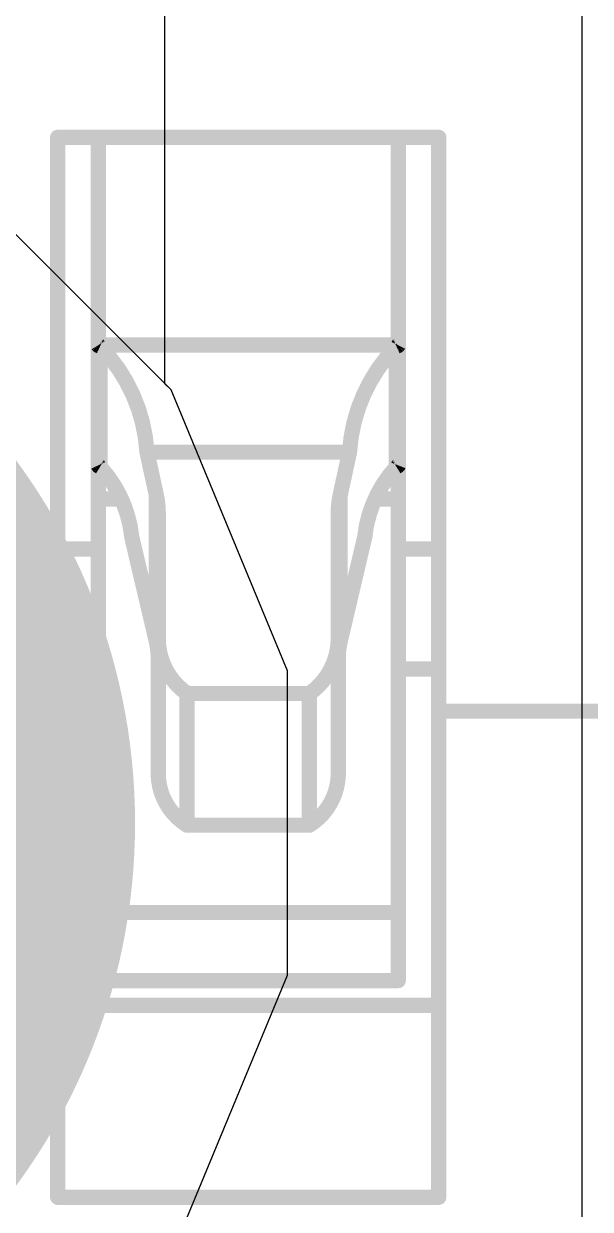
# Model space of a CAD drawing. Header units: inches. Extents: x -11 to 5433, y -4 to 5447.
# Drawn here: x 6.488 to 6.96, y 26.505 to 27.493 of the extents above; entities that cross this region are included whole.
import ezdxf

# ---------------------------------------------------------------- set-up
doc = ezdxf.new("R2010")
doc.units = ezdxf.units.IN
for name, color, linetype in [('Bottom Layer', 5, 'Continuous'), ('Ground', 16, 'Continuous'), ('Mechanical 4', 56, 'Continuous'), ('Pad Holes', 156, 'Continuous'), ('Power', 76, 'Continuous'), ('Top Layer', 1, 'Continuous')]:
    doc.layers.add(name, color=color, linetype=linetype)

# ---------------------------------------------------------------- blocks, each defined once
blk = doc.blocks.new('QTH_030_01_L_D_A_K_TR_157')
at = {"layer": 'Pad Holes'}
h = blk.add_hatch(color=7, dxfattribs=at)
edge = h.paths.add_edge_path()
edge.add_arc((9.2399993, 2.03000102), 0.50999898, 0, 360)

msp = doc.modelspace()

# ---------------------------------------------------------------- linework, layer by layer
at = {"layer": 'Bottom Layer'}
for p, q in [((6.95287662, 27.57529664), (6.95287662, 26.10575424)), ((6.61062178, 27.1875758), (6.431429859999999, 27.36676772)), ((6.707598979999999, 26.95345384), (6.61062178, 27.1875758)), ((6.707598979999999, 26.70003804), (6.707598979999999, 26.95345384)), ((6.61062178, 26.46591608), (6.707598979999999, 26.70003804))]:
    msp.add_line(p, q, dxfattribs=at)
at = {"layer": 'Ground'}
for p, q in [((6.61062178, 27.1875758), (6.431429859999999, 27.36676772)), ((6.707598979999999, 26.95345384), (6.61062178, 27.1875758)), ((6.707598979999999, 26.70003804), (6.707598979999999, 26.95345384)), ((6.61062178, 26.46591608), (6.707598979999999, 26.70003804))]:
    msp.add_line(p, q, dxfattribs=at)
at = {"layer": 'Mechanical 4'}
for points in [[(6.516154099999999, 26.5149457, 0.0127, 0.0127, 0), (6.516154099999999, 27.39794622, 0.0127, 0.0127, 0)], [(6.516154099999999, 27.39794622, 0.0127, 0.0127, 0), (6.8336541, 27.39794622, 0.0127, 0.0127, 0)], [(6.54990562, 26.69548128, 0.0127, 0.0127, 0), (6.54990562, 27.39794622, 0.0127, 0.0127, 0)], [(6.799905119999999, 26.69548128, 0.0127, 0.0127, 0), (6.799905119999999, 27.39794622, 0.0127, 0.0127, 0)], [(6.8336541, 26.5149457, 0.0127, 0.0127, 0), (6.8336541, 27.39794622, 0.0127, 0.0127, 0)], [(6.5499996, 27.224609, 0.0127, 0.0127, -0.03260548551854804), (6.549903079999999, 27.22474616, 0.0127, 0.0127, 0)], [(6.54990562, 27.22494682, 0.0127, 0.0127, 0), (6.799905119999999, 27.22494682, 0.0127, 0.0127, 0)], [(6.55007072, 27.22453788, 0.0127, 0.0127, -0.02828759425443689), (6.550002139999999, 27.224609, 0.0127, 0.0127, 0)], [(6.5501647, 27.22445914, 0.0127, 0.0127, -0.026750801949946), (6.55007072, 27.22453788, 0.0127, 0.0127, 0)], [(6.550289159999999, 27.22437278, 0.0127, 0.0127, -0.02199381118786488), (6.5501647, 27.22445914, 0.0127, 0.0127, 0)], [(6.5504568, 27.22427626, 0.0127, 0.0127, -0.01668692768470334), (6.550289159999999, 27.22437278, 0.0127, 0.0127, 0)], [(6.55066, 27.22416958, 0.0127, 0.0127, -0.0093755620793343), (6.55045426, 27.22427626, 0.0127, 0.0127, 0)], [(6.55089876, 27.22405528, 0.0127, 0.0127, -0.005205298958852472), (6.55066, 27.22416704, 0.0127, 0.0127, 0)], [(6.55089876, 27.22405528, 0.0127, 0.0127, 0), (6.5511553, 27.2239359, 0.0127, 0.0127, 0)], [(6.5511553, 27.2239359, 0.0127, 0.0127, 0), (6.551424539999999, 27.22381652, 0.0127, 0.0127, 0)], [(6.551424539999999, 27.12343572, 0.0127, 0.0127, 0), (6.551424539999999, 27.22381652, 0.0127, 0.0127, 0)], [(6.551424539999999, 27.22381652, 0.0127, 0.0127, -0.1798941776662689), (6.590532919999999, 27.13571154, 0.0127, 0.0127, 0)], [(6.759277819999999, 27.13571154, 0.0127, 0.0127, -0.1798941776662689), (6.798386199999999, 27.22381652, 0.0127, 0.0127, 0)], [(6.798386199999999, 27.22381652, 0.0127, 0.0127, 0), (6.798896739999999, 27.22405274, 0.0127, 0.0127, 0)], [(6.798386199999999, 27.12343572, 0.0127, 0.0127, 0), (6.798386199999999, 27.22381652, 0.0127, 0.0127, 0)], [(6.798896739999999, 27.22405274, 0.0127, 0.0127, 0), (6.79913296, 27.2241645, 0.0127, 0.0127, 0)], [(6.79934378, 27.22427118, 0.0127, 0.0127, -0.007070259487161745), (6.79913296, 27.2241645, 0.0127, 0.0127, 0)], [(6.799519039999999, 27.22437024, 0.0127, 0.0127, -0.01220881842700973), (6.79934124, 27.22427118, 0.0127, 0.0127, 0)], [(6.799661279999999, 27.22446168, 0.0127, 0.0127, -0.02261983004029693), (6.79952158, 27.22437024, 0.0127, 0.0127, 0)], [(6.799757799999999, 27.22454042, 0.0127, 0.0127, -0.03188108948038125), (6.79965874, 27.22446168, 0.0127, 0.0127, 0)], [(6.799823839999999, 27.22461408, 0.0127, 0.0127, -0.03744577973763392), (6.799757799999999, 27.22454042, 0.0127, 0.0127, 0)], [(6.799869559999999, 27.22468012, 0.0127, 0.0127, -0.03268866416326906), (6.799823839999999, 27.22461154, 0.0127, 0.0127, 0)], [(6.79990258, 27.22474616, 0.0127, 0.0127, -0.01323434473940056), (6.799867019999999, 27.22468012, 0.0127, 0.0127, 0)], [(6.590532919999999, 27.13571154, 0.0127, 0.0127, 0), (6.759277819999999, 27.13571154, 0.0127, 0.0127, 0)], [(6.590532919999999, 27.13571154, 0.0127, 0.0127, 0), (6.5983866, 27.0996156, 0.0127, 0.0127, 0)], [(6.751424139999999, 27.0996156, 0.0127, 0.0127, 0), (6.759277819999999, 27.13571154, 0.0127, 0.0127, 0)], [(6.550002139999999, 27.1244949, 0.0127, 0.0127, -0.0285969293927129), (6.549903079999999, 27.12467778, 0.0127, 0.0127, 0)], [(6.5501647, 27.12429678, 0.0127, 0.0127, -0.05432141868979953), (6.55000468, 27.12449744, 0.0127, 0.0127, 0)], [(6.550289159999999, 27.1241774, 0.0127, 0.0127, -0.02338615137999064), (6.5501647, 27.12429424, 0.0127, 0.0127, 0)], [(6.55045426, 27.12405294, 0.0127, 0.0127, -0.01856230607201285), (6.550289159999999, 27.12417994, 0.0127, 0.0127, 0)], [(6.55066, 27.12390816, 0.0127, 0.0127, -0.01073692510520914), (6.55045426, 27.1240504, 0.0127, 0.0127, 0)], [(6.55089876, 27.12375576, 0.0127, 0.0127, -0.006054831039723395), (6.55066254, 27.12390816, 0.0127, 0.0127, 0)], [(6.55089876, 27.1237583, 0.0127, 0.0127, 0), (6.5511553, 27.12359828, 0.0127, 0.0127, 0)], [(6.5511553, 27.12359828, 0.0127, 0.0127, 0), (6.551424539999999, 27.12343572, 0.0127, 0.0127, 0)], [(6.551424539999999, 27.12343826, 0.0127, 0.0127, -0.1625908253546253), (6.57786594, 27.0649446, 0.0127, 0.0127, 0)], [(6.7719448, 27.0649446, 0.0127, 0.0127, -0.1625908253546254), (6.798386199999999, 27.12343826, 0.0127, 0.0127, 0)], [(6.798386199999999, 27.12343572, 0.0127, 0.0127, 0), (6.798896739999999, 27.12375322, 0.0127, 0.0127, 0)], [(6.79913296, 27.12390308, 0.0127, 0.0127, -0.004820614376457889), (6.798896739999999, 27.12375322, 0.0127, 0.0127, 0)], [(6.79934124, 27.12404532, 0.0127, 0.0127, -0.00811995886818619), (6.799130419999999, 27.12390308, 0.0127, 0.0127, 0)], [(6.799519039999999, 27.12418248, 0.0127, 0.0127, -0.01372913838334757), (6.79934124, 27.12404786, 0.0127, 0.0127, 0)], [(6.79965874, 27.12429932, 0.0127, 0.0127, -0.02446216598948416), (6.79952158, 27.12417994, 0.0127, 0.0127, 0)], [(6.799757799999999, 27.124406, 0.0127, 0.0127, -0.03231853520188026), (6.79965874, 27.12429932, 0.0127, 0.0127, 0)], [(6.799823839999999, 27.12450252, 0.0127, 0.0127, -0.03504147998851557), (6.799757799999999, 27.124406, 0.0127, 0.0127, 0)], [(6.799869559999999, 27.12459142, 0.0127, 0.0127, -0.02840446121172702), (6.799823839999999, 27.12450252, 0.0127, 0.0127, 0)], [(6.799905119999999, 27.12467524, 0.0127, 0.0127, -0.01102179333820864), (6.799869559999999, 27.12458888, 0.0127, 0.0127, 0)], [(6.54990562, 27.09661078, 0.0127, 0.0127, 0), (6.568566999999999, 27.09661078, 0.0127, 0.0127, 0)], [(6.5983866, 26.9776575, 0.0127, 0.0127, 0), (6.5983866, 27.0996156, 0.0127, 0.0127, 0)], [(6.5983866, 27.0996156, 0.0127, 0.0127, -0.05365795323520316), (6.599905519999999, 27.085544, 0.0127, 0.0127, 0)], [(6.74990522, 27.085544, 0.0127, 0.0127, -0.05365795323520318), (6.751424139999999, 27.0996156, 0.0127, 0.0127, 0)], [(6.751424139999999, 26.9776575, 0.0127, 0.0127, 0), (6.751424139999999, 27.0996156, 0.0127, 0.0127, 0)], [(6.78124374, 27.09661078, 0.0127, 0.0127, 0), (6.799905119999999, 27.09661078, 0.0127, 0.0127, 0)], [(6.599905519999999, 26.86619468, 0.0127, 0.0127, 0), (6.599905519999999, 27.085544, 0.0127, 0.0127, 0)], [(6.74990522, 26.86619468, 0.0127, 0.0127, 0), (6.74990522, 27.085544, 0.0127, 0.0127, 0)], [(6.5778634, 27.06494714, 0.0127, 0.0127, 0), (6.5983866, 26.9776575, 0.0127, 0.0127, 0)], [(6.751424139999999, 26.9776575, 0.0127, 0.0127, 0), (6.7719448, 27.06494714, 0.0127, 0.0127, 0)], [(6.516154099999999, 27.05494462, 0.0127, 0.0127, 0), (6.54990562, 27.05494462, 0.0127, 0.0127, 0)], [(6.799905119999999, 27.05494462, 0.0127, 0.0127, 0), (6.8336541, 27.05494462, 0.0127, 0.0127, 0)], [(6.5983866, 26.9776575, 0.0127, 0.0127, -0.05786387190151768), (6.599905519999999, 26.96463492, 0.0127, 0.0127, 0)], [(6.6239136, 26.93460704, 0.0127, 0.0127, -0.2374801051851251), (6.599905519999999, 26.97917896, 0.0127, 0.0127, 0)], [(6.74990522, 26.97917896, 0.0127, 0.0127, -0.2374801051860468), (6.72589714, 26.93460704, 0.0127, 0.0127, 0)], [(6.74990522, 26.96463492, 0.0127, 0.0127, -0.05786387190108001), (6.751424139999999, 26.9776575, 0.0127, 0.0127, 0)], [(6.516154099999999, 26.95494482, 0.0127, 0.0127, 0), (6.54990562, 26.95494482, 0.0127, 0.0127, 0)], [(6.799905119999999, 26.95494482, 0.0127, 0.0127, 0), (6.8336541, 26.95494482, 0.0127, 0.0127, 0)], [(6.62391614, 26.93460704, 0.0127, 0.0127, 0), (6.7258946, 26.93460704, 0.0127, 0.0127, 0)], [(6.62391614, 26.82494508, 0.0127, 0.0127, 0), (6.62391614, 26.93460704, 0.0127, 0.0127, 0)], [(6.7258946, 26.82494508, 0.0127, 0.0127, 0), (6.7258946, 26.93460704, 0.0127, 0.0127, 0)], [(6.1986541, 26.91994615999999, 0.0127, 0.0127, 0), (6.516154099999999, 26.91994615999999, 0.0127, 0.0127, 0)], [(6.8336541, 26.91994615999999, 0.0127, 0.0127, 0), (7.151154099999999, 26.91994615999999, 0.0127, 0.0127, 0)], [(6.6239136, 26.82494762, 0.0127, 0.0127, -0.2473774779348601), (6.599905519999999, 26.86619722, 0.0127, 0.0127, 0)], [(6.74990522, 26.86619722, 0.0127, 0.0127, -0.2473774779353234), (6.72589714, 26.82494762, 0.0127, 0.0127, 0)], [(6.62391614, 26.82494508, 0.0127, 0.0127, 0), (6.7258946, 26.82494508, 0.0127, 0.0127, 0)], [(6.54990562, 26.75215376, 0.0127, 0.0127, 0), (6.799905119999999, 26.75215376, 0.0127, 0.0127, 0)], [(6.54990562, 26.69548128, 0.0127, 0.0127, 0), (6.799905119999999, 26.69548128, 0.0127, 0.0127, 0)], [(6.516154099999999, 26.67494538, 0.0127, 0.0127, 0), (6.8336541, 26.67494538, 0.0127, 0.0127, 0)], [(6.516154099999999, 26.5149457, 0.0127, 0.0127, 0), (6.8336541, 26.5149457, 0.0127, 0.0127, 0)]]:
    msp.add_lwpolyline(points, format="xyseb", dxfattribs=at)
for points in [[(6.512979099999999, 27.39794622, 0.00635, 0.00635, 1), (6.5193291, 27.39794622, 0.00635, 0.00635, 1)], [(6.512979099999999, 27.39794622, 0.00635, 0.00635, 1), (6.5193291, 27.39794622, 0.00635, 0.00635, 1)], [(6.54673062, 27.39794622, 0.00635, 0.00635, 1), (6.553080619999999, 27.39794622, 0.00635, 0.00635, 1)], [(6.796730119999999, 27.39794622, 0.00635, 0.00635, 1), (6.80308012, 27.39794622, 0.00635, 0.00635, 1)], [(6.8304791, 27.39794622, 0.00635, 0.00635, 1), (6.836829099999999, 27.39794622, 0.00635, 0.00635, 1)], [(6.8304791, 27.39794622, 0.00635, 0.00635, 1), (6.836829099999999, 27.39794622, 0.00635, 0.00635, 1)], [(6.546728079999999, 27.22474616, 0.00635, 0.00635, 1), (6.553078079999999, 27.22474616, 0.00635, 0.00635, 1)], [(6.54673062, 27.22494682, 0.00635, 0.00635, 1), (6.553080619999999, 27.22494682, 0.00635, 0.00635, 1)], [(6.5468246, 27.224609, 0.00635, 0.00635, 1), (6.553174599999999, 27.224609, 0.00635, 0.00635, 1)], [(6.54682714, 27.224609, 0.00635, 0.00635, 1), (6.553177139999999, 27.224609, 0.00635, 0.00635, 1)], [(6.546895719999999, 27.22453788, 0.00635, 0.00635, 1), (6.55324572, 27.22453788, 0.00635, 0.00635, 1)], [(6.546895719999999, 27.22453788, 0.00635, 0.00635, 1), (6.55324572, 27.22453788, 0.00635, 0.00635, 1)], [(6.5469897, 27.22445914, 0.00635, 0.00635, 1), (6.5533397, 27.22445914, 0.00635, 0.00635, 1)], [(6.5469897, 27.22445914, 0.00635, 0.00635, 1), (6.5533397, 27.22445914, 0.00635, 0.00635, 1)], [(6.54711416, 27.22437278, 0.00635, 0.00635, 1), (6.553464159999999, 27.22437278, 0.00635, 0.00635, 1)], [(6.54711416, 27.22437278, 0.00635, 0.00635, 1), (6.553464159999999, 27.22437278, 0.00635, 0.00635, 1)], [(6.54727926, 27.22427626, 0.00635, 0.00635, 1), (6.553629259999999, 27.22427626, 0.00635, 0.00635, 1)], [(6.5472818, 27.22427626, 0.00635, 0.00635, 1), (6.5536318, 27.22427626, 0.00635, 0.00635, 1)], [(6.547484999999999, 27.22416958, 0.00635, 0.00635, 1), (6.553834999999999, 27.22416958, 0.00635, 0.00635, 1)], [(6.547484999999999, 27.22416704, 0.00635, 0.00635, 1), (6.553834999999999, 27.22416704, 0.00635, 0.00635, 1)], [(6.54772376, 27.22405528, 0.00635, 0.00635, 1), (6.55407376, 27.22405528, 0.00635, 0.00635, 1)], [(6.54772376, 27.22405528, 0.00635, 0.00635, 1), (6.55407376, 27.22405528, 0.00635, 0.00635, 1)], [(6.547980299999999, 27.2239359, 0.00635, 0.00635, 1), (6.5543303, 27.2239359, 0.00635, 0.00635, 1)], [(6.547980299999999, 27.2239359, 0.00635, 0.00635, 1), (6.5543303, 27.2239359, 0.00635, 0.00635, 1)], [(6.54824954, 27.22381652, 0.00635, 0.00635, 1), (6.554599539999999, 27.22381652, 0.00635, 0.00635, 1)], [(6.54824954, 27.22381652, 0.00635, 0.00635, 1), (6.554599539999999, 27.22381652, 0.00635, 0.00635, 1)], [(6.54824954, 27.22381652, 0.00635, 0.00635, 1), (6.554599539999999, 27.22381652, 0.00635, 0.00635, 1)], [(6.795211199999999, 27.22381652, 0.00635, 0.00635, 1), (6.8015612, 27.22381652, 0.00635, 0.00635, 1)], [(6.795211199999999, 27.22381652, 0.00635, 0.00635, 1), (6.8015612, 27.22381652, 0.00635, 0.00635, 1)], [(6.795211199999999, 27.22381652, 0.00635, 0.00635, 1), (6.8015612, 27.22381652, 0.00635, 0.00635, 1)], [(6.79572174, 27.22405274, 0.00635, 0.00635, 1), (6.802071739999999, 27.22405274, 0.00635, 0.00635, 1)], [(6.79572174, 27.22405274, 0.00635, 0.00635, 1), (6.802071739999999, 27.22405274, 0.00635, 0.00635, 1)], [(6.79595796, 27.2241645, 0.00635, 0.00635, 1), (6.802307959999999, 27.2241645, 0.00635, 0.00635, 1)], [(6.79595796, 27.2241645, 0.00635, 0.00635, 1), (6.802307959999999, 27.2241645, 0.00635, 0.00635, 1)], [(6.79616624, 27.22427118, 0.00635, 0.00635, 1), (6.802516239999999, 27.22427118, 0.00635, 0.00635, 1)], [(6.79616878, 27.22427118, 0.00635, 0.00635, 1), (6.80251878, 27.22427118, 0.00635, 0.00635, 1)], [(6.796344039999999, 27.22437024, 0.00635, 0.00635, 1), (6.80269404, 27.22437024, 0.00635, 0.00635, 1)], [(6.79634658, 27.22437024, 0.00635, 0.00635, 1), (6.80269658, 27.22437024, 0.00635, 0.00635, 1)], [(6.796483739999999, 27.22446168, 0.00635, 0.00635, 1), (6.80283374, 27.22446168, 0.00635, 0.00635, 1)], [(6.796486279999999, 27.22446168, 0.00635, 0.00635, 1), (6.80283628, 27.22446168, 0.00635, 0.00635, 1)], [(6.796582799999999, 27.22454042, 0.00635, 0.00635, 1), (6.8029328, 27.22454042, 0.00635, 0.00635, 1)], [(6.796582799999999, 27.22454042, 0.00635, 0.00635, 1), (6.8029328, 27.22454042, 0.00635, 0.00635, 1)], [(6.79664884, 27.22461408, 0.00635, 0.00635, 1), (6.802998839999999, 27.22461408, 0.00635, 0.00635, 1)], [(6.79664884, 27.22461154, 0.00635, 0.00635, 1), (6.802998839999999, 27.22461154, 0.00635, 0.00635, 1)], [(6.796692019999999, 27.22468012, 0.00635, 0.00635, 1), (6.80304202, 27.22468012, 0.00635, 0.00635, 1)], [(6.79669456, 27.22468012, 0.00635, 0.00635, 1), (6.803044559999999, 27.22468012, 0.00635, 0.00635, 1)], [(6.796727579999999, 27.22474616, 0.00635, 0.00635, 1), (6.80307758, 27.22474616, 0.00635, 0.00635, 1)], [(6.796730119999999, 27.22494682, 0.00635, 0.00635, 1), (6.80308012, 27.22494682, 0.00635, 0.00635, 1)], [(6.58735792, 27.13571154, 0.00635, 0.00635, 1), (6.59370792, 27.13571154, 0.00635, 0.00635, 1)], [(6.58735792, 27.13571154, 0.00635, 0.00635, 1), (6.59370792, 27.13571154, 0.00635, 0.00635, 1)], [(6.58735792, 27.13571154, 0.00635, 0.00635, 1), (6.59370792, 27.13571154, 0.00635, 0.00635, 1)], [(6.75610282, 27.13571154, 0.00635, 0.00635, 1), (6.762452819999999, 27.13571154, 0.00635, 0.00635, 1)], [(6.75610282, 27.13571154, 0.00635, 0.00635, 1), (6.762452819999999, 27.13571154, 0.00635, 0.00635, 1)], [(6.75610282, 27.13571154, 0.00635, 0.00635, 1), (6.762452819999999, 27.13571154, 0.00635, 0.00635, 1)], [(6.546728079999999, 27.12467778, 0.00635, 0.00635, 1), (6.553078079999999, 27.12467778, 0.00635, 0.00635, 1)], [(6.54682714, 27.1244949, 0.00635, 0.00635, 1), (6.553177139999999, 27.1244949, 0.00635, 0.00635, 1)], [(6.54682968, 27.12449744, 0.00635, 0.00635, 1), (6.55317968, 27.12449744, 0.00635, 0.00635, 1)], [(6.5469897, 27.12429678, 0.00635, 0.00635, 1), (6.5533397, 27.12429678, 0.00635, 0.00635, 1)], [(6.5469897, 27.12429424, 0.00635, 0.00635, 1), (6.5533397, 27.12429424, 0.00635, 0.00635, 1)], [(6.54711416, 27.12417994, 0.00635, 0.00635, 1), (6.553464159999999, 27.12417994, 0.00635, 0.00635, 1)], [(6.54711416, 27.1241774, 0.00635, 0.00635, 1), (6.553464159999999, 27.1241774, 0.00635, 0.00635, 1)], [(6.54727926, 27.12405294, 0.00635, 0.00635, 1), (6.553629259999999, 27.12405294, 0.00635, 0.00635, 1)], [(6.54727926, 27.1240504, 0.00635, 0.00635, 1), (6.553629259999999, 27.1240504, 0.00635, 0.00635, 1)], [(6.547484999999999, 27.12390816, 0.00635, 0.00635, 1), (6.553834999999999, 27.12390816, 0.00635, 0.00635, 1)], [(6.547487539999999, 27.12390816, 0.00635, 0.00635, 1), (6.55383754, 27.12390816, 0.00635, 0.00635, 1)], [(6.54772376, 27.1237583, 0.00635, 0.00635, 1), (6.55407376, 27.1237583, 0.00635, 0.00635, 1)], [(6.54772376, 27.12375576, 0.00635, 0.00635, 1), (6.55407376, 27.12375576, 0.00635, 0.00635, 1)], [(6.547980299999999, 27.12359828, 0.00635, 0.00635, 1), (6.5543303, 27.12359828, 0.00635, 0.00635, 1)], [(6.547980299999999, 27.12359828, 0.00635, 0.00635, 1), (6.5543303, 27.12359828, 0.00635, 0.00635, 1)], [(6.54824954, 27.12343826, 0.00635, 0.00635, 1), (6.554599539999999, 27.12343826, 0.00635, 0.00635, 1)], [(6.54824954, 27.12343572, 0.00635, 0.00635, 1), (6.554599539999999, 27.12343572, 0.00635, 0.00635, 1)], [(6.54824954, 27.12343572, 0.00635, 0.00635, 1), (6.554599539999999, 27.12343572, 0.00635, 0.00635, 1)], [(6.795211199999999, 27.12343826, 0.00635, 0.00635, 1), (6.8015612, 27.12343826, 0.00635, 0.00635, 1)], [(6.795211199999999, 27.12343572, 0.00635, 0.00635, 1), (6.8015612, 27.12343572, 0.00635, 0.00635, 1)], [(6.795211199999999, 27.12343572, 0.00635, 0.00635, 1), (6.8015612, 27.12343572, 0.00635, 0.00635, 1)], [(6.79572174, 27.12375322, 0.00635, 0.00635, 1), (6.802071739999999, 27.12375322, 0.00635, 0.00635, 1)], [(6.79572174, 27.12375322, 0.00635, 0.00635, 1), (6.802071739999999, 27.12375322, 0.00635, 0.00635, 1)], [(6.795955419999999, 27.12390308, 0.00635, 0.00635, 1), (6.802305420000001, 27.12390308, 0.00635, 0.00635, 1)], [(6.79595796, 27.12390308, 0.00635, 0.00635, 1), (6.802307959999999, 27.12390308, 0.00635, 0.00635, 1)], [(6.79616624, 27.12404786, 0.00635, 0.00635, 1), (6.802516239999999, 27.12404786, 0.00635, 0.00635, 1)], [(6.79616624, 27.12404532, 0.00635, 0.00635, 1), (6.802516239999999, 27.12404532, 0.00635, 0.00635, 1)], [(6.796344039999999, 27.12418248, 0.00635, 0.00635, 1), (6.80269404, 27.12418248, 0.00635, 0.00635, 1)], [(6.79634658, 27.12417994, 0.00635, 0.00635, 1), (6.80269658, 27.12417994, 0.00635, 0.00635, 1)], [(6.796483739999999, 27.12429932, 0.00635, 0.00635, 1), (6.80283374, 27.12429932, 0.00635, 0.00635, 1)], [(6.796483739999999, 27.12429932, 0.00635, 0.00635, 1), (6.80283374, 27.12429932, 0.00635, 0.00635, 1)], [(6.796582799999999, 27.124406, 0.00635, 0.00635, 1), (6.8029328, 27.124406, 0.00635, 0.00635, 1)], [(6.796582799999999, 27.124406, 0.00635, 0.00635, 1), (6.8029328, 27.124406, 0.00635, 0.00635, 1)], [(6.79664884, 27.12450252, 0.00635, 0.00635, 1), (6.802998839999999, 27.12450252, 0.00635, 0.00635, 1)], [(6.79664884, 27.12450252, 0.00635, 0.00635, 1), (6.802998839999999, 27.12450252, 0.00635, 0.00635, 1)], [(6.79669456, 27.12459142, 0.00635, 0.00635, 1), (6.803044559999999, 27.12459142, 0.00635, 0.00635, 1)], [(6.79669456, 27.12458888, 0.00635, 0.00635, 1), (6.803044559999999, 27.12458888, 0.00635, 0.00635, 1)], [(6.796730119999999, 27.12467524, 0.00635, 0.00635, 1), (6.80308012, 27.12467524, 0.00635, 0.00635, 1)], [(6.54673062, 27.09661078, 0.00635, 0.00635, 1), (6.553080619999999, 27.09661078, 0.00635, 0.00635, 1)], [(6.565391999999999, 27.09661078, 0.00635, 0.00635, 1), (6.571742, 27.09661078, 0.00635, 0.00635, 1)], [(6.5952116, 27.0996156, 0.00635, 0.00635, 1), (6.6015616, 27.0996156, 0.00635, 0.00635, 1)], [(6.5952116, 27.0996156, 0.00635, 0.00635, 1), (6.6015616, 27.0996156, 0.00635, 0.00635, 1)], [(6.5952116, 27.0996156, 0.00635, 0.00635, 1), (6.6015616, 27.0996156, 0.00635, 0.00635, 1)], [(6.74824914, 27.0996156, 0.00635, 0.00635, 1), (6.754599139999999, 27.0996156, 0.00635, 0.00635, 1)], [(6.74824914, 27.0996156, 0.00635, 0.00635, 1), (6.754599139999999, 27.0996156, 0.00635, 0.00635, 1)], [(6.74824914, 27.0996156, 0.00635, 0.00635, 1), (6.754599139999999, 27.0996156, 0.00635, 0.00635, 1)], [(6.77806874, 27.09661078, 0.00635, 0.00635, 1), (6.78441874, 27.09661078, 0.00635, 0.00635, 1)], [(6.796730119999999, 27.09661078, 0.00635, 0.00635, 1), (6.80308012, 27.09661078, 0.00635, 0.00635, 1)], [(6.596730519999999, 27.085544, 0.00635, 0.00635, 1), (6.60308052, 27.085544, 0.00635, 0.00635, 1)], [(6.596730519999999, 27.085544, 0.00635, 0.00635, 1), (6.60308052, 27.085544, 0.00635, 0.00635, 1)], [(6.74673022, 27.085544, 0.00635, 0.00635, 1), (6.753080219999999, 27.085544, 0.00635, 0.00635, 1)], [(6.74673022, 27.085544, 0.00635, 0.00635, 1), (6.753080219999999, 27.085544, 0.00635, 0.00635, 1)], [(6.5746884, 27.06494714, 0.00635, 0.00635, 1), (6.5810384, 27.06494714, 0.00635, 0.00635, 1)], [(6.57469094, 27.0649446, 0.00635, 0.00635, 1), (6.581040939999999, 27.0649446, 0.00635, 0.00635, 1)], [(6.768769799999999, 27.06494714, 0.00635, 0.00635, 1), (6.7751198, 27.06494714, 0.00635, 0.00635, 1)], [(6.768769799999999, 27.0649446, 0.00635, 0.00635, 1), (6.7751198, 27.0649446, 0.00635, 0.00635, 1)], [(6.512979099999999, 27.05494462, 0.00635, 0.00635, 1), (6.5193291, 27.05494462, 0.00635, 0.00635, 1)], [(6.54673062, 27.05494462, 0.00635, 0.00635, 1), (6.553080619999999, 27.05494462, 0.00635, 0.00635, 1)], [(6.796730119999999, 27.05494462, 0.00635, 0.00635, 1), (6.80308012, 27.05494462, 0.00635, 0.00635, 1)], [(6.8304791, 27.05494462, 0.00635, 0.00635, 1), (6.836829099999999, 27.05494462, 0.00635, 0.00635, 1)], [(6.5952116, 26.9776575, 0.00635, 0.00635, 1), (6.6015616, 26.9776575, 0.00635, 0.00635, 1)], [(6.5952116, 26.9776575, 0.00635, 0.00635, 1), (6.6015616, 26.9776575, 0.00635, 0.00635, 1)], [(6.5952116, 26.9776575, 0.00635, 0.00635, 1), (6.6015616, 26.9776575, 0.00635, 0.00635, 1)], [(6.596730519999999, 26.97917896, 0.00635, 0.00635, 1), (6.60308052, 26.97917896, 0.00635, 0.00635, 1)], [(6.74673022, 26.97917896, 0.00635, 0.00635, 1), (6.753080219999999, 26.97917896, 0.00635, 0.00635, 1)], [(6.74824914, 26.9776575, 0.00635, 0.00635, 1), (6.754599139999999, 26.9776575, 0.00635, 0.00635, 1)], [(6.74824914, 26.9776575, 0.00635, 0.00635, 1), (6.754599139999999, 26.9776575, 0.00635, 0.00635, 1)], [(6.74824914, 26.9776575, 0.00635, 0.00635, 1), (6.754599139999999, 26.9776575, 0.00635, 0.00635, 1)], [(6.596730519999999, 26.96463492, 0.00635, 0.00635, 1), (6.60308052, 26.96463492, 0.00635, 0.00635, 1)], [(6.74673022, 26.96463492, 0.00635, 0.00635, 1), (6.753080219999999, 26.96463492, 0.00635, 0.00635, 1)], [(6.512979099999999, 26.95494482, 0.00635, 0.00635, 1), (6.5193291, 26.95494482, 0.00635, 0.00635, 1)], [(6.54673062, 26.95494482, 0.00635, 0.00635, 1), (6.553080619999999, 26.95494482, 0.00635, 0.00635, 1)], [(6.796730119999999, 26.95494482, 0.00635, 0.00635, 1), (6.80308012, 26.95494482, 0.00635, 0.00635, 1)], [(6.8304791, 26.95494482, 0.00635, 0.00635, 1), (6.836829099999999, 26.95494482, 0.00635, 0.00635, 1)], [(6.620738599999999, 26.93460704, 0.00635, 0.00635, 1), (6.6270886, 26.93460704, 0.00635, 0.00635, 1)], [(6.620741139999999, 26.93460704, 0.00635, 0.00635, 1), (6.62709114, 26.93460704, 0.00635, 0.00635, 1)], [(6.620741139999999, 26.93460704, 0.00635, 0.00635, 1), (6.62709114, 26.93460704, 0.00635, 0.00635, 1)], [(6.7227196, 26.93460704, 0.00635, 0.00635, 1), (6.7290696, 26.93460704, 0.00635, 0.00635, 1)], [(6.7227196, 26.93460704, 0.00635, 0.00635, 1), (6.7290696, 26.93460704, 0.00635, 0.00635, 1)], [(6.72272214, 26.93460704, 0.00635, 0.00635, 1), (6.72907214, 26.93460704, 0.00635, 0.00635, 1)], [(6.512979099999999, 26.91994615999999, 0.00635, 0.00635, 1), (6.5193291, 26.91994615999999, 0.00635, 0.00635, 1)], [(6.8304791, 26.91994615999999, 0.00635, 0.00635, 1), (6.836829099999999, 26.91994615999999, 0.00635, 0.00635, 1)], [(6.596730519999999, 26.86619722, 0.00635, 0.00635, 1), (6.60308052, 26.86619722, 0.00635, 0.00635, 1)], [(6.596730519999999, 26.86619468, 0.00635, 0.00635, 1), (6.60308052, 26.86619468, 0.00635, 0.00635, 1)], [(6.74673022, 26.86619722, 0.00635, 0.00635, 1), (6.753080219999999, 26.86619722, 0.00635, 0.00635, 1)], [(6.74673022, 26.86619468, 0.00635, 0.00635, 1), (6.753080219999999, 26.86619468, 0.00635, 0.00635, 1)], [(6.620738599999999, 26.82494762, 0.00635, 0.00635, 1), (6.6270886, 26.82494762, 0.00635, 0.00635, 1)], [(6.620741139999999, 26.82494508, 0.00635, 0.00635, 1), (6.62709114, 26.82494508, 0.00635, 0.00635, 1)], [(6.620741139999999, 26.82494508, 0.00635, 0.00635, 1), (6.62709114, 26.82494508, 0.00635, 0.00635, 1)], [(6.7227196, 26.82494508, 0.00635, 0.00635, 1), (6.7290696, 26.82494508, 0.00635, 0.00635, 1)], [(6.7227196, 26.82494508, 0.00635, 0.00635, 1), (6.7290696, 26.82494508, 0.00635, 0.00635, 1)], [(6.72272214, 26.82494762, 0.00635, 0.00635, 1), (6.72907214, 26.82494762, 0.00635, 0.00635, 1)], [(6.54673062, 26.75215376, 0.00635, 0.00635, 1), (6.553080619999999, 26.75215376, 0.00635, 0.00635, 1)], [(6.796730119999999, 26.75215376, 0.00635, 0.00635, 1), (6.80308012, 26.75215376, 0.00635, 0.00635, 1)], [(6.54673062, 26.69548128, 0.00635, 0.00635, 1), (6.553080619999999, 26.69548128, 0.00635, 0.00635, 1)], [(6.54673062, 26.69548128, 0.00635, 0.00635, 1), (6.553080619999999, 26.69548128, 0.00635, 0.00635, 1)], [(6.796730119999999, 26.69548128, 0.00635, 0.00635, 1), (6.80308012, 26.69548128, 0.00635, 0.00635, 1)], [(6.796730119999999, 26.69548128, 0.00635, 0.00635, 1), (6.80308012, 26.69548128, 0.00635, 0.00635, 1)], [(6.512979099999999, 26.67494538, 0.00635, 0.00635, 1), (6.5193291, 26.67494538, 0.00635, 0.00635, 1)], [(6.8304791, 26.67494538, 0.00635, 0.00635, 1), (6.836829099999999, 26.67494538, 0.00635, 0.00635, 1)], [(6.512979099999999, 26.5149457, 0.00635, 0.00635, 1), (6.5193291, 26.5149457, 0.00635, 0.00635, 1)], [(6.512979099999999, 26.5149457, 0.00635, 0.00635, 1), (6.5193291, 26.5149457, 0.00635, 0.00635, 1)], [(6.8304791, 26.5149457, 0.00635, 0.00635, 1), (6.836829099999999, 26.5149457, 0.00635, 0.00635, 1)], [(6.8304791, 26.5149457, 0.00635, 0.00635, 1), (6.836829099999999, 26.5149457, 0.00635, 0.00635, 1)]]:
    msp.add_lwpolyline(points, format="xyseb", close=True, dxfattribs=at)
at = {"layer": 'Power'}
for p, q in [((6.60546558, 27.192732), (6.60546558, 28.0416)), ((6.61062178, 27.1875758), (6.60546558, 27.192732)), ((6.707598979999999, 26.95345384), (6.61062178, 27.1875758)), ((6.707598979999999, 26.70003804), (6.707598979999999, 26.95345384)), ((6.61062178, 26.46591608), (6.707598979999999, 26.70003804))]:
    msp.add_line(p, q, dxfattribs=at)
at = {"layer": 'Top Layer'}
for p, q in [((6.61062178, 27.1875758), (6.431429859999999, 27.36676772)), ((6.707598979999999, 26.95345384), (6.61062178, 27.1875758)), ((6.707598979999999, 26.70003804), (6.707598979999999, 26.95345384)), ((6.61062178, 26.46591608), (6.707598979999999, 26.70003804))]:
    msp.add_line(p, q, dxfattribs=at)

# ---------------------------------------------------------------- block references
at = {"rotation": 180}
msp.add_blockref('QTH_030_01_L_D_A_K_TR_157', (15.3105993, 28.85674696), dxfattribs=at)

doc.saveas('drawing.dxf')
